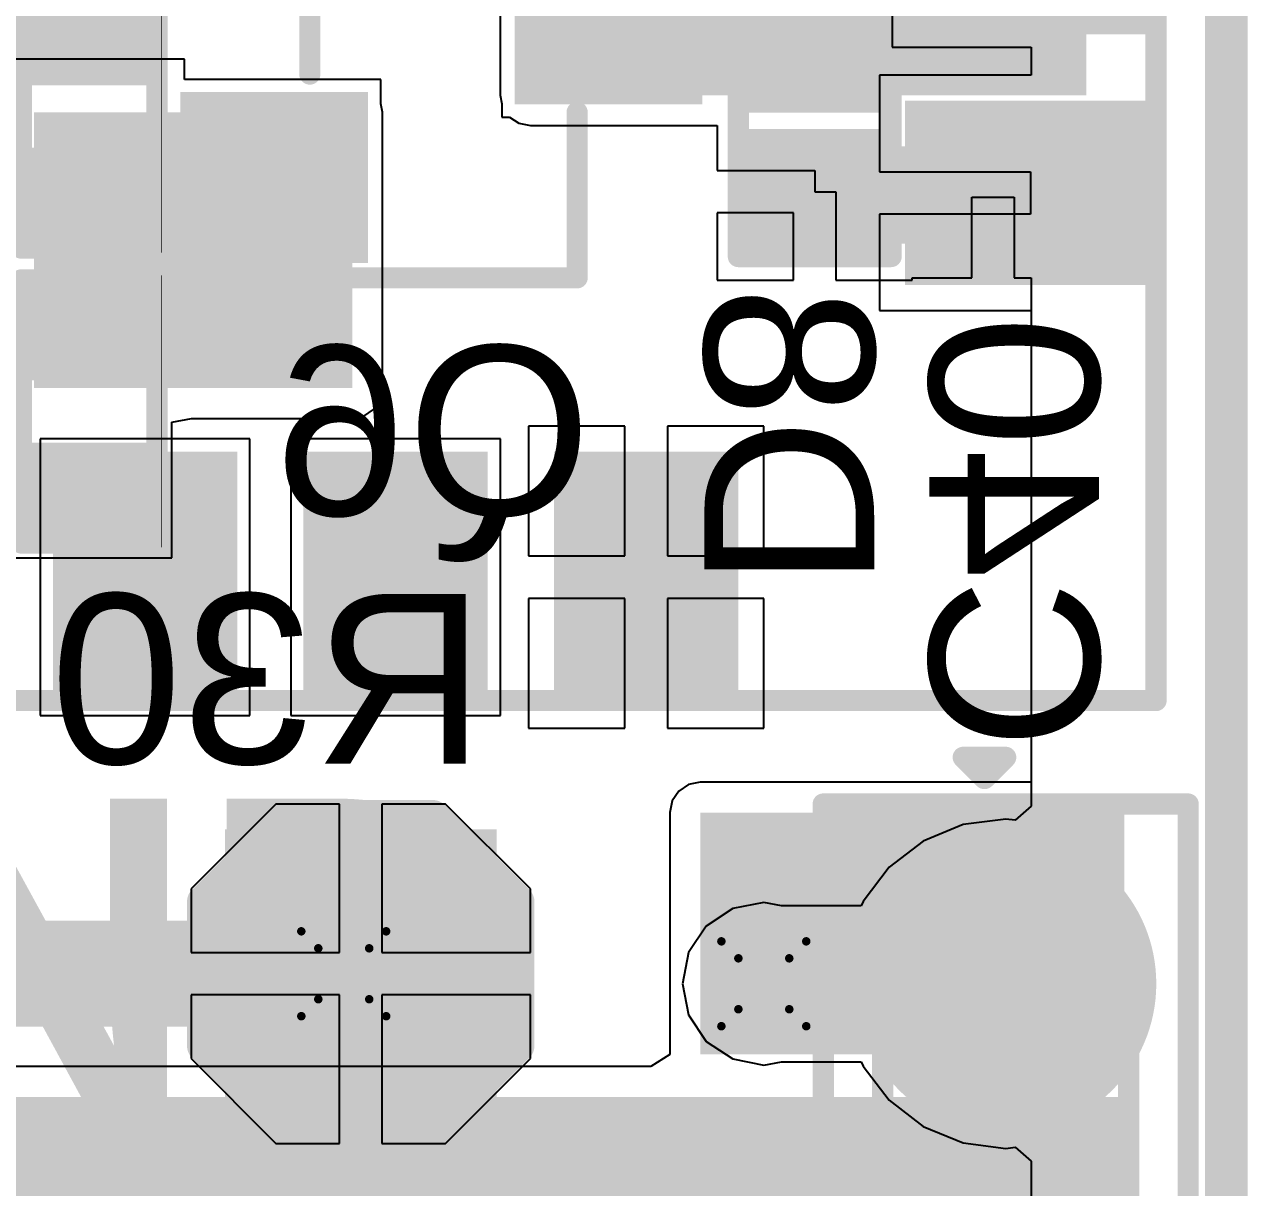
# Model space of a CAD drawing. Header units: inches. Extents: x -8 to 210, y -39 to 109.
# Drawn here: x 80.54 to 87.86, y 21.45 to 28.41 of the extents above; entities that cross this region are included whole.
import ezdxf

# ---------------------------------------------------------------- set-up
doc = ezdxf.new("R2010")
doc.units = ezdxf.units.IN
for name, color, linetype in [('Bottom Layer', 5, 'Continuous'), ('Bottom Overlay', 54, 'Continuous'), ('Bottom Paste', 16, 'Continuous'), ('Bottom Solder', 6, 'Continuous'), ('Drill Drawing', 1, 'Continuous'), ('Top Board_outline-Bottom 3D Body', 216, 'Continuous'), ('Top Layer', 1, 'Continuous'), ('Top Overlay', 2, 'Continuous'), ('Top Paste', 8, 'Continuous'), ('Top Solder', 216, 'Continuous'), ('Via Holes', 16, 'Continuous')]:
    doc.layers.add(name, color=color, linetype=linetype)
doc.styles.add('Arial', font='', dxfattribs={"height": 0.2})
doc.styles.add('Arial_Bold', font='', dxfattribs={"height": 0.2})
doc.styles.get('Arial').set_extended_font_data('Arial')
doc.styles.get('Arial_Bold').set_extended_font_data('Arial', bold=True)

# ---------------------------------------------------------------- blocks, each defined once
blk = doc.blocks.new('T__________10')
at = {"layer": 'Top Layer'}
blk.add_hatch(color=1, dxfattribs=at).paths.add_polyline_path([(0.381, 0.762), (-0.381, 0.762), (-0.762, 0.381), (-0.762, -0.381), (-0.381, -0.762), (0.381, -0.762), (0.762, -0.381), (0.762, 0.381)])
at = {"layer": 'Top Paste'}
blk.add_hatch(color=8, dxfattribs=at).paths.add_polyline_path([(0.381, 0.762), (-0.381, 0.762), (-0.762, 0.381), (-0.762, -0.381), (-0.381, -0.762), (0.381, -0.762), (0.762, -0.381), (0.762, 0.381)])
at = {"layer": 'Top Solder'}
blk.add_hatch(color=216, dxfattribs=at).paths.add_polyline_path([(0.4318, 0.8636), (-0.4318, 0.8636), (-0.8636, 0.4318), (-0.8636, -0.4318), (-0.4318, -0.8636), (0.4318, -0.8636), (0.8636, -0.4318), (0.8636, 0.4318)])
at = {"layer": 'Top Overlay'}
for points in [[(-0.9398, 0.4318, 0.2, 0.2, 0), (-0.4318, 0.9398, 0.2, 0.2, 0)], [(-0.4318, 0.9398, 0.2, 0.2, 0), (0.4318, 0.9398, 0.2, 0.2, 0)], [(-0.4318, 0.9398, 0.2, 0.2, 0), (0.4318, 0.9398, 0.2, 0.2, 0)], [(0.4318, 0.9398, 0.2, 0.2, 0), (0.9398, 0.4318, 0.2, 0.2, 0)], [(-0.9398, -0.4318, 0.2, 0.2, 0), (-0.9398, 0.4318, 0.2, 0.2, 0)], [(0.9398, -0.4318, 0.2, 0.2, 0), (0.9398, 0.4318, 0.2, 0.2, 0)], [(-0.9398, -0.4318, 0.2, 0.2, 0), (-0.4318, -0.9398, 0.2, 0.2, 0)], [(0.4318, -0.9398, 0.2, 0.2, 0), (0.9398, -0.4318, 0.2, 0.2, 0)], [(-0.4318, -0.9398, 0.2, 0.2, 0), (0.4318, -0.9398, 0.2, 0.2, 0)], [(-0.4318, -0.9398, 0.2, 0.2, 0), (0.4318, -0.9398, 0.2, 0.2, 0)]]:
    blk.add_lwpolyline(points, format="xyseb", dxfattribs=at)
for points in [[(-0.4818, 0.9398, 0.1, 0.1, 1), (-0.3818, 0.9398, 0.1, 0.1, 1)], [(-0.4818, 0.9398, 0.1, 0.1, 1), (-0.3818, 0.9398, 0.1, 0.1, 1)], [(-0.4818, 0.9398, 0.1, 0.1, 1), (-0.3818, 0.9398, 0.1, 0.1, 1)], [(0.3818, 0.9398, 0.1, 0.1, 1), (0.4818, 0.9398, 0.1, 0.1, 1)], [(0.3818, 0.9398, 0.1, 0.1, 1), (0.4818, 0.9398, 0.1, 0.1, 1)], [(0.3818, 0.9398, 0.1, 0.1, 1), (0.4818, 0.9398, 0.1, 0.1, 1)], [(-0.9898, 0.4318, 0.1, 0.1, 1), (-0.8898, 0.4318, 0.1, 0.1, 1)], [(-0.9898, 0.4318, 0.1, 0.1, 1), (-0.8898, 0.4318, 0.1, 0.1, 1)], [(0.8898, 0.4318, 0.1, 0.1, 1), (0.9898, 0.4318, 0.1, 0.1, 1)], [(0.8898, 0.4318, 0.1, 0.1, 1), (0.9898, 0.4318, 0.1, 0.1, 1)], [(-0.9898, -0.4318, 0.1, 0.1, 1), (-0.8898, -0.4318, 0.1, 0.1, 1)], [(-0.9898, -0.4318, 0.1, 0.1, 1), (-0.8898, -0.4318, 0.1, 0.1, 1)], [(0.8898, -0.4318, 0.1, 0.1, 1), (0.9898, -0.4318, 0.1, 0.1, 1)], [(0.8898, -0.4318, 0.1, 0.1, 1), (0.9898, -0.4318, 0.1, 0.1, 1)], [(-0.4818, -0.9398, 0.1, 0.1, 1), (-0.3818, -0.9398, 0.1, 0.1, 1)], [(-0.4818, -0.9398, 0.1, 0.1, 1), (-0.3818, -0.9398, 0.1, 0.1, 1)], [(-0.4818, -0.9398, 0.1, 0.1, 1), (-0.3818, -0.9398, 0.1, 0.1, 1)], [(0.3818, -0.9398, 0.1, 0.1, 1), (0.4818, -0.9398, 0.1, 0.1, 1)], [(0.3818, -0.9398, 0.1, 0.1, 1), (0.4818, -0.9398, 0.1, 0.1, 1)], [(0.3818, -0.9398, 0.1, 0.1, 1), (0.4818, -0.9398, 0.1, 0.1, 1)]]:
    blk.add_lwpolyline(points, format="xyseb", close=True, dxfattribs=at)
blk = doc.blocks.new('SIM7500E_18')
at = {"layer": 'Top Layer'}
for points in [[(23.15, -21.45), (21.85, -21.45), (21.85, -20.55), (23.15, -20.55)], [(16.75, -23.95), (16.75, -22.65), (17.65, -22.65), (17.65, -23.95)], [(18.25, -23.95), (18.25, -22.65), (19.15, -22.65), (19.15, -23.95)], [(19.75, -23.95), (19.75, -22.65), (20.65, -22.65), (20.65, -23.95)]]:
    blk.add_hatch(color=1, dxfattribs=at).paths.add_polyline_path(points)
at = {"layer": 'Top Paste'}
for points in [[(23.15, -21.45), (21.85, -21.45), (21.85, -20.55), (23.15, -20.55)], [(16.75, -23.95), (16.75, -22.65), (17.65, -22.65), (17.65, -23.95)], [(18.25, -23.95), (18.25, -22.65), (19.15, -22.65), (19.15, -23.95)], [(19.75, -23.95), (19.75, -22.65), (20.65, -22.65), (20.65, -23.95)]]:
    blk.add_hatch(color=8, dxfattribs=at).paths.add_polyline_path(points)
at = {"layer": 'Top Solder'}
for points in [[(23.2516, -20.0516), (21.7484, -20.0516), (21.7484, -18.9484), (23.2516, -18.9484)], [(23.2516, -21.5516), (21.7484, -21.5516), (21.7484, -20.4484), (23.2516, -20.4484)], [(16.6484, -24.0516), (16.6484, -22.5484), (17.7516, -22.5484), (17.7516, -24.0516)], [(18.1484, -24.0516), (18.1484, -22.5484), (19.2516, -22.5484), (19.2516, -24.0516)], [(19.6484, -24.0516), (19.6484, -22.5484), (20.7516, -22.5484), (20.7516, -24.0516)]]:
    blk.add_hatch(color=216, dxfattribs=at).paths.add_polyline_path(points)
at = {"layer": 'Top Overlay'}
for points in [[(23.2522, -24.0382, 0.127, 0.127, 0), (23.2522, 3.0636, 0.127, 0.127, 0)], [(-0.8524, -24.0382, 0.127, 0.127, 0), (23.2522, -24.0382, 0.127, 0.127, 0)]]:
    blk.add_lwpolyline(points, format="xyseb", dxfattribs=at)
blk.add_lwpolyline([(23.2204, -24.0382, 0.0635, 0.0635, 1), (23.2839, -24.0382, 0.0635, 0.0635, 1)], format="xyseb", close=True, dxfattribs=at)
blk.add_lwpolyline([(23.2204, -24.0382, 0.0635, 0.0635, 1), (23.2839, -24.0382, 0.0635, 0.0635, 1)], format="xyseb", close=True, dxfattribs=at)
blk = doc.blocks.new('R___0402_B_38')
at = {"layer": 'Bottom Layer'}
for points in [[(-0.2413, 0.3175), (-0.2413, -0.3175), (-0.6985, -0.3175), (-0.6985, 0.3175)], [(0.6985, 0.3175), (0.6985, -0.3175), (0.2413, -0.3175), (0.2413, 0.3175)]]:
    blk.add_hatch(color=5, dxfattribs=at).paths.add_polyline_path(points)
at = {"layer": 'Bottom Paste'}
for points in [[(-0.2413, 0.3175), (-0.2413, -0.3175), (-0.6985, -0.3175), (-0.6985, 0.3175)], [(0.6985, 0.3175), (0.6985, -0.3175), (0.2413, -0.3175), (0.2413, 0.3175)]]:
    blk.add_hatch(color=16, dxfattribs=at).paths.add_polyline_path(points)
at = {"layer": 'Bottom Solder'}
for points in [[(-0.1863, 0.3725), (-0.1863, -0.3725), (-0.7535, -0.3725), (-0.7535, 0.3725)], [(0.7535, 0.3725), (0.7535, -0.3725), (0.1863, -0.3725), (0.1863, 0.3725)]]:
    blk.add_hatch(color=6, dxfattribs=at).paths.add_polyline_path(points)
at = {"layer": 'Bottom Overlay'}
for points in [[(0.7874, 0.4064, 0.127, 0.127, 0), (-0.7874, 0.4064, 0.127, 0.127, 0)], [(-0.7874, -0.4064, 0.127, 0.127, 0), (-0.7874, 0.4064, 0.127, 0.127, 0)], [(0.7874, -0.4064, 0.127, 0.127, 0), (0.7874, 0.4064, 0.127, 0.127, 0)], [(0.8128, 0.4318, 0.00323, 0.00323, 0), (-0.8128, 0.4318, 0.00323, 0.00323, 0)], [(0.7874, -0.4064, 0.127, 0.127, 0), (-0.7874, -0.4064, 0.127, 0.127, 0)]]:
    blk.add_lwpolyline(points, format="xyseb", dxfattribs=at)
for points in [[(-0.8191, 0.4064, 0.0635, 0.0635, 1), (-0.7556, 0.4064, 0.0635, 0.0635, 1)], [(-0.8191, 0.4064, 0.0635, 0.0635, 1), (-0.7556, 0.4064, 0.0635, 0.0635, 1)], [(0.7556, 0.4064, 0.0635, 0.0635, 1), (0.8191, 0.4064, 0.0635, 0.0635, 1)], [(0.7556, 0.4064, 0.0635, 0.0635, 1), (0.8191, 0.4064, 0.0635, 0.0635, 1)], [(-0.8136, 0.4318, 0.00161, 0.00161, 1), (-0.812, 0.4318, 0.00161, 0.00161, 1)], [(0.812, 0.4318, 0.00161, 0.00161, 1), (0.8136, 0.4318, 0.00161, 0.00161, 1)], [(-0.8191, -0.4064, 0.0635, 0.0635, 1), (-0.7556, -0.4064, 0.0635, 0.0635, 1)], [(-0.8191, -0.4064, 0.0635, 0.0635, 1), (-0.7556, -0.4064, 0.0635, 0.0635, 1)], [(0.7556, -0.4064, 0.0635, 0.0635, 1), (0.8191, -0.4064, 0.0635, 0.0635, 1)], [(0.7556, -0.4064, 0.0635, 0.0635, 1), (0.8191, -0.4064, 0.0635, 0.0635, 1)]]:
    blk.add_lwpolyline(points, format="xyseb", close=True, dxfattribs=at)
blk = doc.blocks.new('R___0402_B_39')
at = {"layer": 'Bottom Layer'}
for points in [[(-0.2413, 0.3175), (-0.2413, -0.3175), (-0.6985, -0.3175), (-0.6985, 0.3175)], [(0.6985, 0.3175), (0.6985, -0.3175), (0.2413, -0.3175), (0.2413, 0.3175)]]:
    blk.add_hatch(color=5, dxfattribs=at).paths.add_polyline_path(points)
at = {"layer": 'Bottom Paste'}
for points in [[(-0.2413, 0.3175), (-0.2413, -0.3175), (-0.6985, -0.3175), (-0.6985, 0.3175)], [(0.6985, 0.3175), (0.6985, -0.3175), (0.2413, -0.3175), (0.2413, 0.3175)]]:
    blk.add_hatch(color=16, dxfattribs=at).paths.add_polyline_path(points)
at = {"layer": 'Bottom Solder'}
for points in [[(-0.1863, 0.3725), (-0.1863, -0.3725), (-0.7535, -0.3725), (-0.7535, 0.3725)], [(0.7535, 0.3725), (0.7535, -0.3725), (0.1863, -0.3725), (0.1863, 0.3725)]]:
    blk.add_hatch(color=6, dxfattribs=at).paths.add_polyline_path(points)
at = {"layer": 'Bottom Overlay'}
for points in [[(0.7874, 0.4064, 0.127, 0.127, 0), (-0.7874, 0.4064, 0.127, 0.127, 0)], [(-0.7874, -0.4064, 0.127, 0.127, 0), (-0.7874, 0.4064, 0.127, 0.127, 0)], [(0.7874, -0.4064, 0.127, 0.127, 0), (0.7874, 0.4064, 0.127, 0.127, 0)], [(0.8128, 0.4318, 0.00323, 0.00323, 0), (-0.8128, 0.4318, 0.00323, 0.00323, 0)], [(0.7874, -0.4064, 0.127, 0.127, 0), (-0.7874, -0.4064, 0.127, 0.127, 0)]]:
    blk.add_lwpolyline(points, format="xyseb", dxfattribs=at)
for points in [[(-0.8191, 0.4064, 0.0635, 0.0635, 1), (-0.7556, 0.4064, 0.0635, 0.0635, 1)], [(-0.8191, 0.4064, 0.0635, 0.0635, 1), (-0.7556, 0.4064, 0.0635, 0.0635, 1)], [(0.7556, 0.4064, 0.0635, 0.0635, 1), (0.8191, 0.4064, 0.0635, 0.0635, 1)], [(0.7556, 0.4064, 0.0635, 0.0635, 1), (0.8191, 0.4064, 0.0635, 0.0635, 1)], [(-0.8136, 0.4318, 0.00161, 0.00161, 1), (-0.812, 0.4318, 0.00161, 0.00161, 1)], [(0.812, 0.4318, 0.00161, 0.00161, 1), (0.8136, 0.4318, 0.00161, 0.00161, 1)], [(-0.8191, -0.4064, 0.0635, 0.0635, 1), (-0.7556, -0.4064, 0.0635, 0.0635, 1)], [(-0.8191, -0.4064, 0.0635, 0.0635, 1), (-0.7556, -0.4064, 0.0635, 0.0635, 1)], [(0.7556, -0.4064, 0.0635, 0.0635, 1), (0.8191, -0.4064, 0.0635, 0.0635, 1)], [(0.7556, -0.4064, 0.0635, 0.0635, 1), (0.8191, -0.4064, 0.0635, 0.0635, 1)]]:
    blk.add_lwpolyline(points, format="xyseb", close=True, dxfattribs=at)
blk = doc.blocks.new('SOT_23_B_69')
at = {"layer": 'Bottom Layer'}
for points in [[(-1.36, 1.46), (-0.54, 1.46), (-0.54, 0.54), (-1.36, 0.54)], [(0.54, 1.46), (1.36, 1.46), (1.36, 0.54), (0.54, 0.54)], [(-0.41, -0.54), (0.41, -0.54), (0.41, -1.46), (-0.41, -1.46)]]:
    blk.add_hatch(color=5, dxfattribs=at).paths.add_polyline_path(points)
at = {"layer": 'Bottom Paste'}
for points in [[(-1.36, 1.46), (-0.54, 1.46), (-0.54, 0.54), (-1.36, 0.54)], [(0.54, 1.46), (1.36, 1.46), (1.36, 0.54), (0.54, 0.54)], [(-0.41, -0.54), (0.41, -0.54), (0.41, -1.46), (-0.41, -1.46)]]:
    blk.add_hatch(color=16, dxfattribs=at).paths.add_polyline_path(points)
at = {"layer": 'Bottom Solder'}
for points in [[(-1.4616, 1.5616), (-0.4384, 1.5616), (-0.4384, 0.4384), (-1.4616, 0.4384)], [(0.4384, 1.5616), (1.4616, 1.5616), (1.4616, 0.4384), (0.4384, 0.4384)], [(-0.5116, -0.4384), (0.5116, -0.4384), (0.5116, -1.5616), (-0.5116, -1.5616)]]:
    blk.add_hatch(color=6, dxfattribs=at).paths.add_polyline_path(points)
at = {"layer": 'Bottom Overlay'}
for points in [[(-1.6764, 1.2954, 0.127, 0.127, 0), (-1.5494, 1.1684, 0.127, 0.127, 0)], [(-1.6764, 1.2954, 0.127, 0.127, 0), (-1.6764, 1.0414, 0.127, 0.127, 0)], [(-1.5494, 1.1684, 0.127, 0.127, 0), (-1.6764, 1.0414, 0.127, 0.127, 0)], [(-0.3302, 0.7874, 0.127, 0.127, 0), (0.3302, 0.7874, 0.127, 0.127, 0)], [(-1.5494, 0.5842, 0.127, 0.127, 0), (-1.5494, -0.8128, 0.127, 0.127, 0)], [(1.5494, 0.5842, 0.127, 0.127, 0), (1.5494, -0.8128, 0.127, 0.127, 0)], [(-1.5494, -0.8128, 0.127, 0.127, 0), (-0.5588, -0.8128, 0.127, 0.127, 0)], [(0.5588, -0.8128, 0.127, 0.127, 0), (1.5494, -0.8128, 0.127, 0.127, 0)]]:
    blk.add_lwpolyline(points, format="xyseb", dxfattribs=at)
for points in [[(-1.7082, 1.2954, 0.0635, 0.0635, 1), (-1.6446, 1.2954, 0.0635, 0.0635, 1)], [(-1.7082, 1.2954, 0.0635, 0.0635, 1), (-1.6446, 1.2954, 0.0635, 0.0635, 1)], [(-1.5812, 1.1684, 0.0635, 0.0635, 1), (-1.5176, 1.1684, 0.0635, 0.0635, 1)], [(-1.5812, 1.1684, 0.0635, 0.0635, 1), (-1.5176, 1.1684, 0.0635, 0.0635, 1)], [(-1.7082, 1.0414, 0.0635, 0.0635, 1), (-1.6446, 1.0414, 0.0635, 0.0635, 1)], [(-1.7082, 1.0414, 0.0635, 0.0635, 1), (-1.6446, 1.0414, 0.0635, 0.0635, 1)], [(-0.3619, 0.7874, 0.0635, 0.0635, 1), (-0.2984, 0.7874, 0.0635, 0.0635, 1)], [(0.2984, 0.7874, 0.0635, 0.0635, 1), (0.3619, 0.7874, 0.0635, 0.0635, 1)], [(-1.5812, 0.5842, 0.0635, 0.0635, 1), (-1.5176, 0.5842, 0.0635, 0.0635, 1)], [(1.5176, 0.5842, 0.0635, 0.0635, 1), (1.5812, 0.5842, 0.0635, 0.0635, 1)], [(-1.5812, -0.8128, 0.0635, 0.0635, 1), (-1.5176, -0.8128, 0.0635, 0.0635, 1)], [(-1.5812, -0.8128, 0.0635, 0.0635, 1), (-1.5176, -0.8128, 0.0635, 0.0635, 1)], [(-0.5905, -0.8128, 0.0635, 0.0635, 1), (-0.5271, -0.8128, 0.0635, 0.0635, 1)], [(0.5271, -0.8128, 0.0635, 0.0635, 1), (0.5905, -0.8128, 0.0635, 0.0635, 1)], [(1.5176, -0.8128, 0.0635, 0.0635, 1), (1.5812, -0.8128, 0.0635, 0.0635, 1)], [(1.5176, -0.8128, 0.0635, 0.0635, 1), (1.5812, -0.8128, 0.0635, 0.0635, 1)]]:
    blk.add_lwpolyline(points, format="xyseb", close=True, dxfattribs=at)
blk = doc.blocks.new('P____4_P___86')
at = {"layer": 'Top Layer'}
h = blk.add_hatch(color=1, dxfattribs=at)
edge = h.paths.add_edge_path()
edge.add_arc((-3.75, 0), 0.8, 0, 360)
at = {"layer": 'Top Paste'}
h = blk.add_hatch(color=8, dxfattribs=at)
edge = h.paths.add_edge_path()
edge.add_arc((-3.75, 0), 0.8, 0, 360)
at = {"layer": 'Top Solder'}
h = blk.add_hatch(color=216, dxfattribs=at)
edge = h.paths.add_edge_path()
edge.add_arc((-3.75, 0), 0.9016, 0, 360)
at = {"layer": 'Top Overlay'}
for points in [[(4.826, 1.0922, 0.127, 0.127, 0), (-4.826, 1.0922, 0.127, 0.127, 0)], [(-4.826, -1.0922, 0.127, 0.127, 0), (-4.826, 1.0922, 0.127, 0.127, 0)], [(-4.9784, -0.127, 0.127, 0.127, 0), (-5.1054, 0, 0.127, 0.127, 0)], [(-5.1054, -0.254, 0.127, 0.127, 0), (-5.1054, 0, 0.127, 0.127, 0)], [(-5.1054, -0.254, 0.127, 0.127, 0), (-4.9784, -0.127, 0.127, 0.127, 0)], [(4.826, -1.0922, 0.127, 0.127, 0), (-4.826, -1.0922, 0.127, 0.127, 0)]]:
    blk.add_lwpolyline(points, format="xyseb", dxfattribs=at)
for points in [[(-4.85775, 1.0922, 0.0635, 0.0635, 1), (-4.79425, 1.0922, 0.0635, 0.0635, 1)], [(-4.85775, 1.0922, 0.0635, 0.0635, 1), (-4.79425, 1.0922, 0.0635, 0.0635, 1)], [(-5.13715, 0, 0.0635, 0.0635, 1), (-5.07365, 0, 0.0635, 0.0635, 1)], [(-5.13715, 0, 0.0635, 0.0635, 1), (-5.07365, 0, 0.0635, 0.0635, 1)], [(-5.01015, -0.127, 0.0635, 0.0635, 1), (-4.94665, -0.127, 0.0635, 0.0635, 1)], [(-5.01015, -0.127, 0.0635, 0.0635, 1), (-4.94665, -0.127, 0.0635, 0.0635, 1)], [(-5.13715, -0.254, 0.0635, 0.0635, 1), (-5.07365, -0.254, 0.0635, 0.0635, 1)], [(-5.13715, -0.254, 0.0635, 0.0635, 1), (-5.07365, -0.254, 0.0635, 0.0635, 1)], [(-4.85775, -1.0922, 0.0635, 0.0635, 1), (-4.79425, -1.0922, 0.0635, 0.0635, 1)], [(-4.85775, -1.0922, 0.0635, 0.0635, 1), (-4.79425, -1.0922, 0.0635, 0.0635, 1)]]:
    blk.add_lwpolyline(points, format="xyseb", close=True, dxfattribs=at)
blk = doc.blocks.new('DFN1006_2L__B_105')
at = {"layer": 'Bottom Layer'}
for points in [[(-0.7, 0.33), (-0.15, 0.33), (-0.15, -0.33), (-0.7, -0.33)], [(0.15, 0.33), (0.7, 0.33), (0.7, -0.33), (0.15, -0.33)]]:
    blk.add_hatch(color=5, dxfattribs=at).paths.add_polyline_path(points)
at = {"layer": 'Bottom Overlay'}
blk.add_hatch(color=54, dxfattribs=at).paths.add_polyline_path([(-1.143, -0.5078), (-0.8128, -0.5078), (-0.8128, 0.5082), (-1.143, 0.5082)])
at = {"layer": 'Bottom Paste'}
for points in [[(-0.7, 0.33), (-0.15, 0.33), (-0.15, -0.33), (-0.7, -0.33)], [(0.15, 0.33), (0.7, 0.33), (0.7, -0.33), (0.15, -0.33)]]:
    blk.add_hatch(color=16, dxfattribs=at).paths.add_polyline_path(points)
at = {"layer": 'Bottom Solder'}
for points in [[(-0.8016, 0.4316), (-0.0484, 0.4316), (-0.0484, -0.4316), (-0.8016, -0.4316)], [(0.0484, 0.4316), (0.8016, 0.4316), (0.8016, -0.4316), (0.0484, -0.4316)]]:
    blk.add_hatch(color=6, dxfattribs=at).paths.add_polyline_path(points)
at = {"layer": 'Bottom Overlay'}
for points in [[(-0.8128, -0.4572, 0.127, 0.127, 0), (-0.8128, 0.4572, 0.127, 0.127, 0)], [(0.8128, 0.4572, 0.127, 0.127, 0), (-0.8128, 0.4572, 0.127, 0.127, 0)], [(0.8128, -0.4572, 0.127, 0.127, 0), (0.8128, 0.4572, 0.127, 0.127, 0)], [(0.8128, -0.4572, 0.127, 0.127, 0), (-0.8128, -0.4572, 0.127, 0.127, 0)]]:
    blk.add_lwpolyline(points, format="xyseb", dxfattribs=at)
for points in [[(-0.8446, 0.4572, 0.0635, 0.0635, 1), (-0.781, 0.4572, 0.0635, 0.0635, 1)], [(-0.8446, 0.4572, 0.0635, 0.0635, 1), (-0.781, 0.4572, 0.0635, 0.0635, 1)], [(0.781, 0.4572, 0.0635, 0.0635, 1), (0.8446, 0.4572, 0.0635, 0.0635, 1)], [(0.781, 0.4572, 0.0635, 0.0635, 1), (0.8446, 0.4572, 0.0635, 0.0635, 1)], [(-0.8446, -0.4572, 0.0635, 0.0635, 1), (-0.781, -0.4572, 0.0635, 0.0635, 1)], [(-0.8446, -0.4572, 0.0635, 0.0635, 1), (-0.781, -0.4572, 0.0635, 0.0635, 1)], [(0.781, -0.4572, 0.0635, 0.0635, 1), (0.8446, -0.4572, 0.0635, 0.0635, 1)], [(0.781, -0.4572, 0.0635, 0.0635, 1), (0.8446, -0.4572, 0.0635, 0.0635, 1)]]:
    blk.add_lwpolyline(points, format="xyseb", close=True, dxfattribs=at)
blk = doc.blocks.new('SOD_323_B_111')
at = {"layer": 'Bottom Layer'}
for points in [[(-0.75, -0.45), (-1.55, -0.45), (-1.55, 0.45), (-0.75, 0.45)], [(1.55, -0.45), (0.75, -0.45), (0.75, 0.45), (1.55, 0.45)]]:
    blk.add_hatch(color=5, dxfattribs=at).paths.add_polyline_path(points)
at = {"layer": 'Bottom Overlay'}
for points in [[(-2.0066, 0.4826), (-0.9144, 0.4826), (-0.9144, 0.7874), (-2.0066, 0.7874)], [(-2.0066, -0.508), (-1.5748, -0.508), (-1.5748, 0.508), (-2.0066, 0.508)], [(-2.0066, -0.7874), (-0.9144, -0.7874), (-0.9144, -0.4826), (-2.0066, -0.4826)]]:
    blk.add_hatch(color=54, dxfattribs=at).paths.add_polyline_path(points)
at = {"layer": 'Bottom Paste'}
for points in [[(-0.75, -0.45), (-1.55, -0.45), (-1.55, 0.45), (-0.75, 0.45)], [(1.55, -0.45), (0.75, -0.45), (0.75, 0.45), (1.55, 0.45)]]:
    blk.add_hatch(color=16, dxfattribs=at).paths.add_polyline_path(points)
at = {"layer": 'Bottom Solder'}
for points in [[(-0.695, -0.505), (-1.605, -0.505), (-1.605, 0.505), (-0.695, 0.505)], [(1.605, -0.505), (0.695, -0.505), (0.695, 0.505), (1.605, 0.505)]]:
    blk.add_hatch(color=6, dxfattribs=at).paths.add_polyline_path(points)
at = {"layer": 'Bottom Overlay'}
for points in [[(-0.9144, 0.7366, 0.127, 0.127, 0), (0.9398, 0.7366, 0.127, 0.127, 0)], [(0.9398, 0.7366, 0.127, 0.127, 0), (0.9398, 0.5588, 0.127, 0.127, 0)], [(0.9398, -0.5588, 0.127, 0.127, 0), (0.9398, -0.7366, 0.127, 0.127, 0)], [(-0.9144, -0.7366, 0.127, 0.127, 0), (0.9398, -0.7366, 0.127, 0.127, 0)]]:
    blk.add_lwpolyline(points, format="xyseb", dxfattribs=at)
for points in [[(-0.9461, 0.7366, 0.0635, 0.0635, 1), (-0.8827, 0.7366, 0.0635, 0.0635, 1)], [(0.908, 0.7366, 0.0635, 0.0635, 1), (0.9715, 0.7366, 0.0635, 0.0635, 1)], [(0.908, 0.7366, 0.0635, 0.0635, 1), (0.9715, 0.7366, 0.0635, 0.0635, 1)], [(0.908, 0.5588, 0.0635, 0.0635, 1), (0.9715, 0.5588, 0.0635, 0.0635, 1)], [(0.908, -0.5588, 0.0635, 0.0635, 1), (0.9715, -0.5588, 0.0635, 0.0635, 1)], [(-0.9461, -0.7366, 0.0635, 0.0635, 1), (-0.8827, -0.7366, 0.0635, 0.0635, 1)], [(0.908, -0.7366, 0.0635, 0.0635, 1), (0.9715, -0.7366, 0.0635, 0.0635, 1)], [(0.908, -0.7366, 0.0635, 0.0635, 1), (0.9715, -0.7366, 0.0635, 0.0635, 1)]]:
    blk.add_lwpolyline(points, format="xyseb", close=True, dxfattribs=at)
blk = doc.blocks.new('C___0402_B_120')
at = {"layer": 'Bottom Layer'}
for points in [[(-0.2413, 0.3175), (-0.2413, -0.3175), (-0.6985, -0.3175), (-0.6985, 0.3175)], [(0.6985, 0.3175), (0.6985, -0.3175), (0.2413, -0.3175), (0.2413, 0.3175)]]:
    blk.add_hatch(color=5, dxfattribs=at).paths.add_polyline_path(points)
at = {"layer": 'Bottom Paste'}
for points in [[(-0.2413, 0.3175), (-0.2413, -0.3175), (-0.6985, -0.3175), (-0.6985, 0.3175)], [(0.6985, 0.3175), (0.6985, -0.3175), (0.2413, -0.3175), (0.2413, 0.3175)]]:
    blk.add_hatch(color=16, dxfattribs=at).paths.add_polyline_path(points)
at = {"layer": 'Bottom Solder'}
for points in [[(-0.1813, 0.3775), (-0.1813, -0.3775), (-0.7585, -0.3775), (-0.7585, 0.3775)], [(0.7585, 0.3775), (0.7585, -0.3775), (0.1813, -0.3775), (0.1813, 0.3775)]]:
    blk.add_hatch(color=6, dxfattribs=at).paths.add_polyline_path(points)
at = {"layer": 'Bottom Overlay'}
for points in [[(-0.7874, 0.4064, 0.127, 0.127, 0), (-0.2794, 0.4064, 0.127, 0.127, 0)], [(-0.7874, 0.4064, 0.127, 0.127, 0), (-0.7874, -0.4064, 0.127, 0.127, 0)], [(0.2794, 0.4064, 0.127, 0.127, 0), (0.7874, 0.4064, 0.127, 0.127, 0)], [(0.7874, 0.4064, 0.127, 0.127, 0), (0.7874, -0.4064, 0.127, 0.127, 0)], [(-0.7874, -0.4064, 0.127, 0.127, 0), (-0.2794, -0.4064, 0.127, 0.127, 0)], [(0.2794, -0.4064, 0.127, 0.127, 0), (0.7874, -0.4064, 0.127, 0.127, 0)]]:
    blk.add_lwpolyline(points, format="xyseb", dxfattribs=at)
for points in [[(-0.8191, 0.4064, 0.0635, 0.0635, 1), (-0.7556, 0.4064, 0.0635, 0.0635, 1)], [(-0.8191, 0.4064, 0.0635, 0.0635, 1), (-0.7556, 0.4064, 0.0635, 0.0635, 1)], [(-0.3111, 0.4064, 0.0635, 0.0635, 1), (-0.2477, 0.4064, 0.0635, 0.0635, 1)], [(0.2477, 0.4064, 0.0635, 0.0635, 1), (0.3111, 0.4064, 0.0635, 0.0635, 1)], [(0.7556, 0.4064, 0.0635, 0.0635, 1), (0.8191, 0.4064, 0.0635, 0.0635, 1)], [(0.7556, 0.4064, 0.0635, 0.0635, 1), (0.8191, 0.4064, 0.0635, 0.0635, 1)], [(-0.8191, -0.4064, 0.0635, 0.0635, 1), (-0.7556, -0.4064, 0.0635, 0.0635, 1)], [(-0.8191, -0.4064, 0.0635, 0.0635, 1), (-0.7556, -0.4064, 0.0635, 0.0635, 1)], [(-0.3111, -0.4064, 0.0635, 0.0635, 1), (-0.2477, -0.4064, 0.0635, 0.0635, 1)], [(0.2477, -0.4064, 0.0635, 0.0635, 1), (0.3111, -0.4064, 0.0635, 0.0635, 1)], [(0.7556, -0.4064, 0.0635, 0.0635, 1), (0.8191, -0.4064, 0.0635, 0.0635, 1)], [(0.7556, -0.4064, 0.0635, 0.0635, 1), (0.8191, -0.4064, 0.0635, 0.0635, 1)]]:
    blk.add_lwpolyline(points, format="xyseb", close=True, dxfattribs=at)

msp = doc.modelspace()

# ---------------------------------------------------------------- hatches: boundary and pattern name
at = {"layer": 'Bottom Layer'}
for points in [[(83.566, 27.9908), (86.8934, 27.9908), (86.8934, 29.8958), (83.566, 29.8958)], [(80.5942, 26.2382), (82.4992, 26.2382), (82.4992, 27.8892), (80.5942, 27.8892)], [(84.9376, 27.1018), (86.7156, 27.1018), (86.7156, 27.686), (84.9376, 27.686)], [(84.582, 22.2504), (87.122, 22.2504), (87.122, 23.6982), (84.582, 23.6982)], [(87.122, 20.5486), (87.122, 21.9964), (60.1472, 21.9964), (60.1472, 20.5486)], [(76.2, 19.8374), (87.122, 19.8374), (87.122, 21.8186), (76.2, 21.8186)]]:
    msp.add_hatch(color=5, dxfattribs=at).paths.add_polyline_path(points)
h = msp.add_hatch(color=5, dxfattribs=at)
edge = h.paths.add_edge_path()
edge.add_arc((82.4484, 22.733), 0.3, 0, 360)
h = msp.add_hatch(color=5, dxfattribs=at)
edge = h.paths.add_edge_path()
edge.add_arc((84.963, 22.673), 0.3, 0, 360)
at = {"layer": 'Top Layer'}
msp.add_hatch(color=1, dxfattribs=at).paths.add_polyline_path([(81.7372, 21.7932), (83.3628, 21.7932), (83.3628, 23.5966), (81.7372, 23.5966)])
h = msp.add_hatch(color=1, dxfattribs=at)
edge = h.paths.add_edge_path()
edge.add_arc((82.4484, 22.733), 0.3, 0, 360)
h = msp.add_hatch(color=1, dxfattribs=at)
edge = h.paths.add_edge_path()
edge.add_arc((84.963, 22.673), 0.3, 0, 360)
at = {"layer": 'Via Holes'}
h = msp.add_hatch(color=7, dxfattribs=at)
edge = h.paths.add_edge_path()
edge.add_arc((82.4484, 22.733), 0.15, 0, 360)
h = msp.add_hatch(color=7, dxfattribs=at)
edge = h.paths.add_edge_path()
edge.add_arc((84.963, 22.673), 0.15, 0, 360)

# ---------------------------------------------------------------- linework, layer by layer
at = {"layer": 'Bottom Layer'}
for p, q in [((83.3847, 29.8958), (83.3847, 27.9908)), ((80.9244, 28.2067), (80.3529, 28.2067)), ((81.4959, 28.2067), (80.9244, 28.2067)), ((81.4959, 28.0858), (81.4959, 28.2067)), ((82.6704, 28.0858), (81.4959, 28.0858)), ((82.6704, 27.9399), (82.6704, 28.0858)), ((83.3847, 27.9908), (83.3948, 27.9401)), ((82.6805, 27.8892), (82.6704, 27.9399)), ((83.3948, 27.9401), (83.3948, 27.8602)), ((82.6805, 26.2382), (82.6805, 27.8892)), ((83.3948, 27.8602), (83.4414, 27.8602)), ((83.4414, 27.8602), (83.4966, 27.8233)), ((83.4966, 27.8233), (83.566, 27.8095)), ((83.566, 27.8095), (84.6838, 27.8095)), ((84.6838, 27.8095), (84.6838, 27.5404)), ((84.6838, 27.5404), (85.2678, 27.5404)), ((85.2678, 27.5404), (85.2678, 27.4134)), ((85.2678, 27.4134), (85.3948, 27.4134)), ((85.3948, 27.4134), (85.3948, 26.8844)), ((86.2076, 26.8986), (86.2076, 27.3812)), ((86.2076, 27.3812), (86.4616, 27.3812)), ((86.4616, 27.3812), (86.4616, 26.8986)), ((85.1408, 27.2864), (84.6838, 27.2864)), ((84.6838, 27.2864), (84.6838, 26.8844)), ((85.1408, 26.8844), (85.1408, 27.2864)), ((84.6838, 26.8844), (85.1408, 26.8844)), ((85.3948, 26.8844), (85.8518, 26.8844)), ((85.8518, 26.8844), (85.8518, 26.8986)), ((85.8518, 26.8986), (86.2076, 26.8986)), ((86.4616, 26.8986), (86.5632, 26.8986)), ((86.5632, 26.8986), (86.5632, 23.8795)), ((82.6667, 26.1688), (82.6805, 26.2382)), ((82.6274, 26.11), (82.6667, 26.1688)), ((82.4992, 26.0569), (82.5686, 26.0707)), ((82.5686, 26.0707), (82.6274, 26.11)), ((81.4197, 26.035), (81.5376, 26.0569)), ((81.4197, 25.2222), (81.4197, 26.035)), ((81.5376, 26.0569), (82.4992, 26.0569)), ((80.4291, 25.2222), (81.4197, 25.2222)), ((84.582, 23.8795), (84.5126, 23.8657)), ((86.5632, 23.8795), (84.582, 23.8795)), ((84.4538, 23.8264), (84.4145, 23.7676)), ((84.5126, 23.8657), (84.4538, 23.8264)), ((84.4145, 23.7676), (84.4007, 23.6982)), ((84.4007, 23.6982), (84.4007, 22.2504)), ((84.4007, 22.2504), (84.2857, 22.1777)), ((84.2857, 22.1777), (63.4238, 22.1777))]:
    msp.add_line(p, q, dxfattribs=at)
for points in [[(80.8442, 25.7088, 0.2032, 0.2032, 0), (80.9244, 25.6286, 0.2032, 0.2032, 0)], [(80.3402, 25.6286, 0.2032, 0.2032, 0), (80.8442, 25.6286, 0.2032, 0.2032, 0)], [(86.3276, 22.7076, 0.5588, 0.5588, 0), (86.4108, 22.7908, 0.5588, 0.5588, 0)], [(80.1624, 22.733, 0.635, 0.635, 0), (82.4484, 22.733, 0.635, 0.635, 0)], [(84.8947, 22.692, 0.5588, 0.5588, 0), (84.9058, 22.6809, 0.5588, 0.5588, 0)], [(84.9058, 22.6809, 0.5588, 0.5588, 0), (84.9325, 22.7076, 0.5588, 0.5588, 0)], [(84.9325, 22.7076, 0.5588, 0.5588, 0), (86.3276, 22.7076, 0.5588, 0.5588, 0)]]:
    msp.add_lwpolyline(points, format="xyseb", dxfattribs=at)
for points in [[(80.7934, 25.7088, 0.1016, 0.1016, 1), (80.895, 25.7088, 0.1016, 0.1016, 1)], [(80.7934, 25.6286, 0.1016, 0.1016, 1), (80.895, 25.6286, 0.1016, 0.1016, 1)], [(80.8736, 25.6286, 0.1016, 0.1016, 1), (80.9752, 25.6286, 0.1016, 0.1016, 1)], [(86.2711, 22.7908, 0.2794, 0.2794, 1), (86.5505, 22.7908, 0.2794, 0.2794, 1)], [(82.2896, 22.733, 0.3175, 0.3175, 1), (82.6072, 22.733, 0.3175, 0.3175, 1)], [(84.755, 22.692, 0.2794, 0.2794, 1), (85.0344, 22.692, 0.2794, 0.2794, 1)], [(84.7661, 22.6809, 0.2794, 0.2794, 1), (85.0455, 22.6809, 0.2794, 0.2794, 1)], [(84.7661, 22.6809, 0.2794, 0.2794, 1), (85.0455, 22.6809, 0.2794, 0.2794, 1)], [(84.7928, 22.7076, 0.2794, 0.2794, 1), (85.0722, 22.7076, 0.2794, 0.2794, 1)], [(84.7928, 22.7076, 0.2794, 0.2794, 1), (85.0722, 22.7076, 0.2794, 0.2794, 1)], [(86.1879, 22.7076, 0.2794, 0.2794, 1), (86.4673, 22.7076, 0.2794, 0.2794, 1)], [(86.1879, 22.7076, 0.2794, 0.2794, 1), (86.4673, 22.7076, 0.2794, 0.2794, 1)]]:
    msp.add_lwpolyline(points, format="xyseb", close=True, dxfattribs=at)
at = {"layer": 'Drill Drawing'}
for points in [[(82.1944, 22.987, 0.0508, 0.0508, 0), (82.7024, 22.987, 0.0508, 0.0508, 0)], [(82.1944, 22.479, 0.0508, 0.0508, 0), (82.1944, 22.987, 0.0508, 0.0508, 0)], [(82.7024, 22.479, 0.0508, 0.0508, 0), (82.7024, 22.987, 0.0508, 0.0508, 0)], [(84.709, 22.927, 0.0508, 0.0508, 0), (85.217, 22.927, 0.0508, 0.0508, 0)], [(84.709, 22.419, 0.0508, 0.0508, 0), (84.709, 22.927, 0.0508, 0.0508, 0)], [(85.217, 22.419, 0.0508, 0.0508, 0), (85.217, 22.927, 0.0508, 0.0508, 0)], [(82.296, 22.8854, 0.0508, 0.0508, 0), (82.6008, 22.8854, 0.0508, 0.0508, 0)], [(82.296, 22.5806, 0.0508, 0.0508, 0), (82.296, 22.8854, 0.0508, 0.0508, 0)], [(82.6008, 22.5806, 0.0508, 0.0508, 0), (82.6008, 22.8854, 0.0508, 0.0508, 0)], [(84.8106, 22.8254, 0.0508, 0.0508, 0), (85.1154, 22.8254, 0.0508, 0.0508, 0)], [(84.8106, 22.5206, 0.0508, 0.0508, 0), (84.8106, 22.8254, 0.0508, 0.0508, 0)], [(85.1154, 22.5206, 0.0508, 0.0508, 0), (85.1154, 22.8254, 0.0508, 0.0508, 0)], [(82.296, 22.5806, 0.0508, 0.0508, 0), (82.6008, 22.5806, 0.0508, 0.0508, 0)], [(82.1944, 22.479, 0.0508, 0.0508, 0), (82.7024, 22.479, 0.0508, 0.0508, 0)], [(84.8106, 22.5206, 0.0508, 0.0508, 0), (85.1154, 22.5206, 0.0508, 0.0508, 0)], [(84.709, 22.419, 0.0508, 0.0508, 0), (85.217, 22.419, 0.0508, 0.0508, 0)]]:
    msp.add_lwpolyline(points, format="xyseb", dxfattribs=at)
for points in [[(82.1817, 22.987, 0.0254, 0.0254, 1), (82.2071, 22.987, 0.0254, 0.0254, 1)], [(82.1817, 22.987, 0.0254, 0.0254, 1), (82.2071, 22.987, 0.0254, 0.0254, 1)], [(82.6897, 22.987, 0.0254, 0.0254, 1), (82.7151, 22.987, 0.0254, 0.0254, 1)], [(82.6897, 22.987, 0.0254, 0.0254, 1), (82.7151, 22.987, 0.0254, 0.0254, 1)], [(84.6963, 22.927, 0.0254, 0.0254, 1), (84.7217, 22.927, 0.0254, 0.0254, 1)], [(84.6963, 22.927, 0.0254, 0.0254, 1), (84.7217, 22.927, 0.0254, 0.0254, 1)], [(85.2043, 22.927, 0.0254, 0.0254, 1), (85.2297, 22.927, 0.0254, 0.0254, 1)], [(85.2043, 22.927, 0.0254, 0.0254, 1), (85.2297, 22.927, 0.0254, 0.0254, 1)], [(82.2833, 22.8854, 0.0254, 0.0254, 1), (82.3087, 22.8854, 0.0254, 0.0254, 1)], [(82.2833, 22.8854, 0.0254, 0.0254, 1), (82.3087, 22.8854, 0.0254, 0.0254, 1)], [(82.5881, 22.8854, 0.0254, 0.0254, 1), (82.6135, 22.8854, 0.0254, 0.0254, 1)], [(82.5881, 22.8854, 0.0254, 0.0254, 1), (82.6135, 22.8854, 0.0254, 0.0254, 1)], [(84.7979, 22.8254, 0.0254, 0.0254, 1), (84.8233, 22.8254, 0.0254, 0.0254, 1)], [(84.7979, 22.8254, 0.0254, 0.0254, 1), (84.8233, 22.8254, 0.0254, 0.0254, 1)], [(85.1027, 22.8254, 0.0254, 0.0254, 1), (85.1281, 22.8254, 0.0254, 0.0254, 1)], [(85.1027, 22.8254, 0.0254, 0.0254, 1), (85.1281, 22.8254, 0.0254, 0.0254, 1)], [(82.2833, 22.5806, 0.0254, 0.0254, 1), (82.3087, 22.5806, 0.0254, 0.0254, 1)], [(82.2833, 22.5806, 0.0254, 0.0254, 1), (82.3087, 22.5806, 0.0254, 0.0254, 1)], [(82.5881, 22.5806, 0.0254, 0.0254, 1), (82.6135, 22.5806, 0.0254, 0.0254, 1)], [(82.5881, 22.5806, 0.0254, 0.0254, 1), (82.6135, 22.5806, 0.0254, 0.0254, 1)], [(82.1817, 22.479, 0.0254, 0.0254, 1), (82.2071, 22.479, 0.0254, 0.0254, 1)], [(82.1817, 22.479, 0.0254, 0.0254, 1), (82.2071, 22.479, 0.0254, 0.0254, 1)], [(82.6897, 22.479, 0.0254, 0.0254, 1), (82.7151, 22.479, 0.0254, 0.0254, 1)], [(82.6897, 22.479, 0.0254, 0.0254, 1), (82.7151, 22.479, 0.0254, 0.0254, 1)], [(84.7979, 22.5206, 0.0254, 0.0254, 1), (84.8233, 22.5206, 0.0254, 0.0254, 1)], [(84.7979, 22.5206, 0.0254, 0.0254, 1), (84.8233, 22.5206, 0.0254, 0.0254, 1)], [(85.1027, 22.5206, 0.0254, 0.0254, 1), (85.1281, 22.5206, 0.0254, 0.0254, 1)], [(85.1027, 22.5206, 0.0254, 0.0254, 1), (85.1281, 22.5206, 0.0254, 0.0254, 1)], [(84.6963, 22.419, 0.0254, 0.0254, 1), (84.7217, 22.419, 0.0254, 0.0254, 1)], [(84.6963, 22.419, 0.0254, 0.0254, 1), (84.7217, 22.419, 0.0254, 0.0254, 1)], [(85.2043, 22.419, 0.0254, 0.0254, 1), (85.2297, 22.419, 0.0254, 0.0254, 1)], [(85.2043, 22.419, 0.0254, 0.0254, 1), (85.2297, 22.419, 0.0254, 0.0254, 1)]]:
    msp.add_lwpolyline(points, format="xyseb", close=True, dxfattribs=at)
at = {"layer": 'Top Board_outline-Bottom 3D Body'}
msp.add_lwpolyline([(87.7316, 62.484, 0.254, 0.254, 0), (87.7316, 0, 0.254, 0.254, 0)], format="xyseb", dxfattribs=at)
at = {"layer": 'Top Layer'}
for p, q in [((85.731, 28.5311), (85.731, 28.2788)), ((85.731, 28.2788), (86.5632, 28.2788)), ((86.5632, 28.2788), (86.5632, 28.1106)), ((86.5632, 28.1106), (85.6548, 28.1106)), ((85.6548, 28.1106), (85.6548, 27.5336)), ((85.6548, 27.5336), (86.5588, 27.5336)), ((86.5588, 27.5336), (86.5588, 27.2796)), ((86.5588, 27.2796), (85.6548, 27.2796)), ((85.6548, 27.2796), (85.6548, 26.7026)), ((85.6548, 26.7026), (86.5632, 26.7026)), ((86.5632, 26.7026), (86.5632, 23.7355)), ((84.1318, 26.0106), (83.5548, 26.0106)), ((83.5548, 26.0106), (83.5548, 25.2336)), ((84.1318, 25.2336), (84.1318, 26.0106)), ((84.9628, 26.0106), (84.3858, 26.0106)), ((84.3858, 26.0106), (84.3858, 25.2336)), ((84.9628, 25.2336), (84.9628, 26.0106)), ((81.8866, 25.9344), (80.631, 25.9344)), ((80.631, 25.9344), (80.631, 24.2788)), ((81.8866, 24.2788), (81.8866, 25.9344)), ((83.3866, 25.9344), (82.131, 25.9344)), ((82.131, 25.9344), (82.131, 24.2788)), ((83.3866, 24.2788), (83.3866, 25.9344)), ((83.5548, 25.2336), (84.1318, 25.2336)), ((84.3858, 25.2336), (84.9628, 25.2336)), ((84.1318, 24.9796), (83.5548, 24.9796)), ((83.5548, 24.9796), (83.5548, 24.2026)), ((84.1318, 24.2026), (84.1318, 24.9796)), ((84.9628, 24.9796), (84.3858, 24.9796)), ((84.3858, 24.9796), (84.3858, 24.2026)), ((84.9628, 24.2026), (84.9628, 24.9796)), ((80.631, 24.2788), (81.8866, 24.2788)), ((82.131, 24.2788), (83.3866, 24.2788)), ((83.5548, 24.2026), (84.1318, 24.2026)), ((84.3858, 24.2026), (84.9628, 24.2026)), ((82.042, 23.749), (81.534, 23.241)), ((82.423, 23.749), (82.042, 23.749)), ((82.423, 22.86), (82.423, 23.749)), ((83.058, 23.749), (82.677, 23.749)), ((82.677, 23.749), (82.677, 22.86)), ((83.566, 23.241), (83.058, 23.749)), ((86.5632, 23.7355), (86.4677, 23.6517)), ((86.4108, 23.6592), (86.1555, 23.6256)), ((86.4677, 23.6517), (86.4108, 23.6592)), ((86.1555, 23.6256), (85.9177, 23.5271)), ((85.9177, 23.5271), (85.7134, 23.3704)), ((85.7134, 23.3704), (85.5567, 23.1661)), ((81.534, 23.241), (81.534, 22.86)), ((83.566, 22.86), (83.566, 23.241)), ((84.963, 23.1602), (84.7766, 23.1231)), ((85.0686, 23.1392), (84.963, 23.1602)), ((85.5455, 23.1392), (85.0686, 23.1392)), ((85.5567, 23.1661), (85.5455, 23.1392)), ((84.7766, 23.1231), (84.6185, 23.0175)), ((84.6185, 23.0175), (84.5129, 22.8594)), ((81.534, 22.86), (82.423, 22.86)), ((82.677, 22.86), (83.566, 22.86)), ((84.5129, 22.8594), (84.4758, 22.673)), ((84.4758, 22.673), (84.5129, 22.4866)), ((82.423, 22.606), (81.534, 22.606)), ((81.534, 22.606), (81.534, 22.225)), ((82.423, 21.717), (82.423, 22.606)), ((83.566, 22.606), (82.677, 22.606)), ((82.677, 22.606), (82.677, 21.717)), ((83.566, 22.225), (83.566, 22.606)), ((84.5129, 22.4866), (84.6185, 22.3285)), ((84.6185, 22.3285), (84.7766, 22.2229)), ((81.534, 22.225), (82.042, 21.717)), ((83.058, 21.717), (83.566, 22.225)), ((84.7766, 22.2229), (84.963, 22.1858)), ((84.963, 22.1858), (85.0686, 22.2068)), ((85.0686, 22.2068), (85.5455, 22.2068)), ((85.5455, 22.2068), (85.5567, 22.1799)), ((85.5567, 22.1799), (85.7134, 21.9756)), ((85.7134, 21.9756), (85.9177, 21.8189)), ((85.9177, 21.8189), (86.1555, 21.7204)), ((82.042, 21.717), (82.423, 21.717)), ((82.677, 21.717), (83.058, 21.717)), ((86.1555, 21.7204), (86.4108, 21.6868)), ((86.4108, 21.6868), (86.4677, 21.6943)), ((86.4677, 21.6943), (86.5632, 21.6105)), ((86.5632, 21.6105), (86.5632, 21.2355))]:
    msp.add_line(p, q, dxfattribs=at)
msp.add_lwpolyline([(84.963, 22.673, 0.5588, 0.5588, 0), (86.4108, 22.673, 0.5588, 0.5588, 0)], format="xyseb", dxfattribs=at)
for points in [[(84.8233, 22.673, 0.2794, 0.2794, 1), (85.1027, 22.673, 0.2794, 0.2794, 1)], [(86.2711, 22.673, 0.2794, 0.2794, 1), (86.5505, 22.673, 0.2794, 0.2794, 1)]]:
    msp.add_lwpolyline(points, format="xyseb", close=True, dxfattribs=at)

# ---------------------------------------------------------------- block references
for name, p in [('SIM7500E_18', (64.0588, 48.4066)), ('T__________10', (82.55, 22.733))]:
    msp.add_blockref(name, p)
for name, p, rotation in [('SOT_23_B_69', (83.0326, 28.448), 90), ('DFN1006_2L__B_105', (85.2678, 27.8384), 270), ('R___0402_B_38', (80.9244, 27.8638), 270), ('C___0402_B_120', (86.3346, 27.8511), 90), ('R___0402_B_39', (80.9244, 26.0985), 270), ('P____4_P___86', (86.4108, 18.923), 270), ('SOD_323_B_111', (86.4108, 21.6408), 90)]:
    msp.add_blockref(name, p, dxfattribs=dict(rotation=rotation))

# ---------------------------------------------------------------- texts
at = {"layer": 'Bottom Overlay', "style": 'Arial', "text_generation_flag": 2}
for s, p in [('D8', (84.6076, 25.0362)), ('C40', (85.9538, 24.0712))]:
    msp.add_text(s, height=1.016, rotation=270, dxfattribs=at).set_placement(p)
for s, p in [('Q6', (83.9298, 25.4764)), ('R30', (83.2946, 23.9905))]:
    msp.add_text(s, height=1.016, dxfattribs=at).set_placement(p)
at = {"layer": 'Top Overlay', "style": 'Arial_Bold'}
msp.add_text('GND', height=1.905, rotation=360, dxfattribs=at).set_placement((77.5783, 21.8762))

doc.saveas('drawing.dxf')
